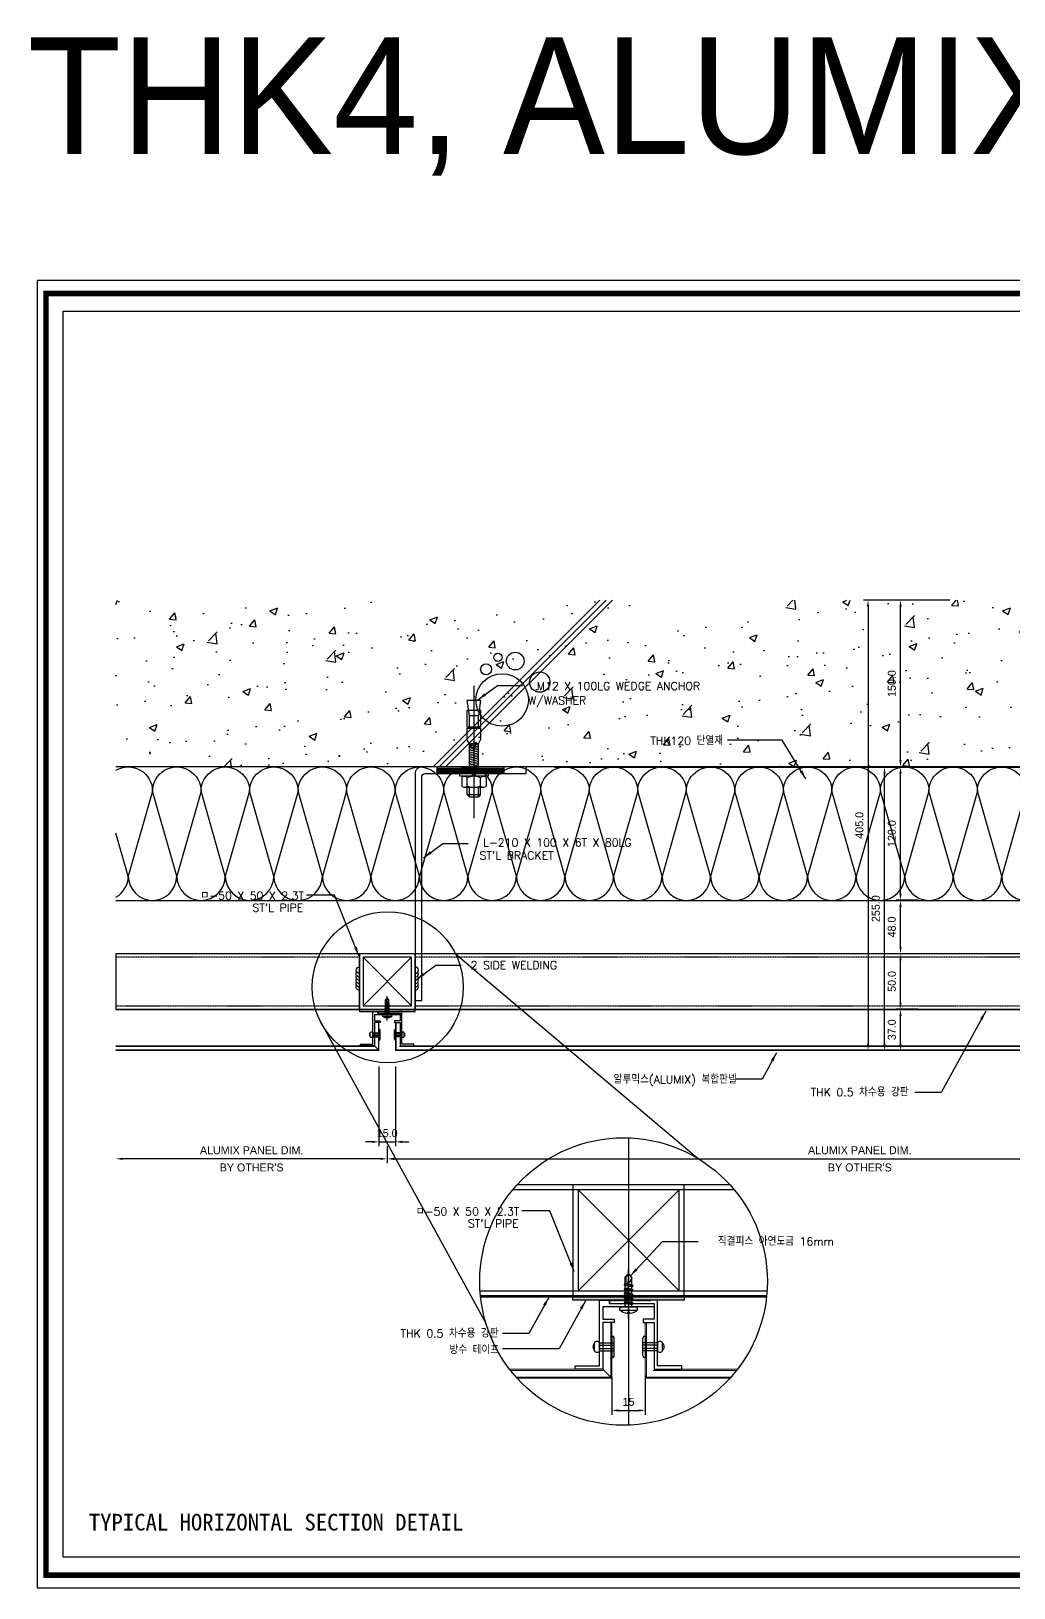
# Model space of a CAD drawing. Header units: millimetres. Extents: x 7297 to 60227, y -7497 to 19324.
# Drawn here: x 26111 to 26995, y 6047 to 7447 of the extents above; entities that cross this region are included whole.
import ezdxf
from ezdxf.enums import TextEntityAlignment as Align

# ---------------------------------------------------------------- set-up
doc = ezdxf.new("R2010")
doc.units = ezdxf.units.MM
doc.linetypes.add('HIDDEN', pattern=[0.375, 0.25, -0.125])
for name, color, linetype in [('NS_AL_MOLD', 7, 'Continuous'), ('NS_BRACKET_NUTS', 1, 'Continuous'), ('NS_COL_RED', 1, 'Continuous'), ('NS_COL_WHITE', 7, 'Continuous'), ('NS_COL_YELLOW', 2, 'Continuous'), ('NS_CON', 8, 'Continuous'), ('NS_CON_LINE', 2, 'Continuous'), ('NS_DIM', 1, 'Continuous'), ('NS_FORM', 7, 'Continuous'), ('NS_FRAME', 253, 'Continuous'), ('NS_GASKET_3M', 150, 'Continuous'), ('NS_INSUL', 8, 'Continuous'), ('NS_PIPE_FRAME', 2, 'Continuous'), ('NS_RIVET_SCREW', 1, 'Continuous'), ('NS_TEXT', 2, 'Continuous'), ('NS_TEXT_TITLE', 141, 'Continuous')]:
    doc.layers.add(name, color=color, linetype=linetype)
doc.layers.add('NS_AL_PANEL', color=32, linetype='Continuous', lineweight=9)
doc.styles.add('Expo M', font='Expo M.ttf')
doc.styles.add('HGTXT', font='romans.shx', dxfattribs={"bigfont": 'whgtxt.shx'})
doc.styles.add('HY울릉도M', font='')
doc.styles.add('ROMANS', font='romans.shx', dxfattribs={"bigfont": 'whgtxt.shx'})
doc.styles.get('HY울릉도M').set_extended_font_data('HY울릉도M')
doc.dimstyles.new('N-SPACE', dxfattribs={"dimscale": 4, "dimtxt": 1.8, "dimasz": 1.5, "dimexe": 1, "dimexo": 1, "dimgap": 1, "dimtad": 1, "dimtoh": 1, "dimdec": 1, "dimzin": 1, "dimdsep": 46, "dimtxsty": 'Expo M', "dimcen": 2, "dimclrd": 1, "dimclre": 1, "dimclrt": 2, "dimadec": 1, "dimazin": 0, "dimtfac": 1, "dimtdec": 1, "dimtix": 1, "dimtmove": 1, "dimatfit": 3, "dimfxl": 1, "dimtolj": 1, "dimtzin": 1, "dimarcsym": 0})
doc.dimstyles.new('사본(2) DIM-2', dxfattribs={"dimscale": 2, "dimtxt": 3, "dimasz": 1.75, "dimexe": 2, "dimexo": 1.5, "dimgap": 1.25, "dimtad": 1, "dimdec": 0, "dimrnd": 0.25, "dimdsep": 46, "dimtxsty": 'ROMANS', "dimblk": 'DIMDOT', "dimcen": -1.5, "dimclrd": 256, "dimclre": 256, "dimclrt": 2, "dimaunit": 1, "dimadec": 0, "dimazin": 0, "dimtfac": 1, "dimtdec": 0, "dimtix": 1, "dimtmove": 2, "dimatfit": 3, "dimfxl": 2, "dimtvp": 2, "dimlwd": -1, "dimlwe": -1, "dimarcsym": 0})

# ---------------------------------------------------------------- blocks, each defined once
blk = doc.blocks.new('*D1010')
at = {"layer": 'NS_DIM', "color": 1, "lineweight": -2, "transparency": 16777216}
for p, q in [((26937.4, 6935.3), (26859.7, 6935.3)), ((26863.7, 6929.3), (26863.7, 6536.3)), ((26937.4, 6530.3), (26859.7, 6530.3))]:
    blk.add_line(p, q, dxfattribs=at)
at = {"layer": 'NS_DIM', "color": 1, "transparency": 16777216}
for points in [[(26862.7, 6929.3), (26864.7, 6929.3), (26863.7, 6935.3)], [(26862.7, 6536.3), (26864.7, 6536.3), (26863.7, 6530.3)]]:
    blk.add_solid(points, dxfattribs=at)
at = {"layer": 'NS_DIM', "color": 2, "transparency": 16777216, "insert": (26855.9, 6732.8), "char_height": 7.2, "attachment_point": 5, "rotation": 90, "style": 'Expo M'}
blk.add_mtext('\\A1;405.0', dxfattribs=at)
blk = doc.blocks.new('*D1009')
at = {"layer": 'NS_DIM', "color": 1, "lineweight": -2, "transparency": 16777216}
for p, q in [((26908.7, 6617.3), (26888.9, 6617.3)), ((26892.9, 6573.3), (26892.9, 6611.3)), ((26908.7, 6567.3), (26888.9, 6567.3))]:
    blk.add_line(p, q, dxfattribs=at)
at = {"layer": 'NS_DIM', "color": 1, "transparency": 16777216}
for points in [[(26891.9, 6611.3), (26893.9, 6611.3), (26892.9, 6617.3)], [(26891.9, 6573.3), (26893.9, 6573.3), (26892.9, 6567.3)]]:
    blk.add_solid(points, dxfattribs=at)
at = {"layer": 'NS_DIM', "color": 2, "transparency": 16777216, "insert": (26885.1, 6592.3), "char_height": 7.2, "attachment_point": 5, "rotation": 90, "style": 'Expo M'}
blk.add_mtext('\\A1;50.0', dxfattribs=at)
blk = doc.blocks.new('*D1008')
at = {"layer": 'NS_DIM', "color": 1, "lineweight": -2, "transparency": 16777216}
for p, q in [((26908.7, 6785.3), (26874.5, 6785.3)), ((26878.5, 6536.3), (26878.5, 6779.3)), ((26907.2, 6530.3), (26874.5, 6530.3))]:
    blk.add_line(p, q, dxfattribs=at)
at = {"layer": 'NS_DIM', "color": 1, "transparency": 16777216}
for points in [[(26877.5, 6779.3), (26879.5, 6779.3), (26878.5, 6785.3)], [(26877.5, 6536.3), (26879.5, 6536.3), (26878.5, 6530.3)]]:
    blk.add_solid(points, dxfattribs=at)
at = {"layer": 'NS_DIM', "color": 2, "transparency": 16777216, "insert": (26870.7, 6657.8), "char_height": 7.2, "attachment_point": 5, "rotation": 90, "style": 'Expo M'}
blk.add_mtext('\\A1;255.0', dxfattribs=at)
blk = doc.blocks.new('*D1007')
at = {"layer": 'NS_DIM', "color": 1, "lineweight": -2, "transparency": 16777216}
for p, q in [((26908.7, 6567.3), (26888.9, 6567.3)), ((26892.9, 6536.3), (26892.9, 6561.3)), ((26908.7, 6530.3), (26888.9, 6530.3))]:
    blk.add_line(p, q, dxfattribs=at)
at = {"layer": 'NS_DIM', "color": 1, "transparency": 16777216}
for points in [[(26891.9, 6561.3), (26893.9, 6561.3), (26892.9, 6567.3)], [(26891.9, 6536.3), (26893.9, 6536.3), (26892.9, 6530.3)]]:
    blk.add_solid(points, dxfattribs=at)
at = {"layer": 'NS_DIM', "color": 2, "transparency": 16777216, "insert": (26885.1, 6548.8), "char_height": 7.2, "attachment_point": 5, "rotation": 90, "style": 'Expo M'}
blk.add_mtext('\\A1;37.0', dxfattribs=at)
blk = doc.blocks.new('*D1006')
at = {"layer": 'NS_DIM', "color": 1, "lineweight": -2, "transparency": 16777216}
for p, q in [((26908.7, 6665.3), (26888.9, 6665.3)), ((26892.9, 6623.3), (26892.9, 6659.3)), ((26908.7, 6617.3), (26888.9, 6617.3))]:
    blk.add_line(p, q, dxfattribs=at)
at = {"layer": 'NS_DIM', "color": 1, "transparency": 16777216}
for points in [[(26891.9, 6659.3), (26893.9, 6659.3), (26892.9, 6665.3)], [(26891.9, 6623.3), (26893.9, 6623.3), (26892.9, 6617.3)]]:
    blk.add_solid(points, dxfattribs=at)
at = {"layer": 'NS_DIM', "color": 2, "transparency": 16777216, "insert": (26885.1, 6641.3), "char_height": 7.2, "attachment_point": 5, "rotation": 90, "style": 'Expo M'}
blk.add_mtext('\\A1;48.0', dxfattribs=at)
blk = doc.blocks.new('*D1005')
at = {"layer": 'NS_DIM', "color": 1, "lineweight": -2, "transparency": 16777216}
for p, q in [((26908.4, 6935.3), (26888.9, 6935.3)), ((26892.9, 6791.3), (26892.9, 6929.3)), ((26908.4, 6785.3), (26888.9, 6785.3))]:
    blk.add_line(p, q, dxfattribs=at)
at = {"layer": 'NS_DIM', "color": 1, "transparency": 16777216}
for points in [[(26891.9, 6929.3), (26893.9, 6929.3), (26892.9, 6935.3)], [(26891.9, 6791.3), (26893.9, 6791.3), (26892.9, 6785.3)]]:
    blk.add_solid(points, dxfattribs=at)
at = {"layer": 'NS_DIM', "color": 2, "transparency": 16777216, "insert": (26885.1, 6860.3), "char_height": 7.2, "attachment_point": 5, "rotation": 90, "style": 'Expo M'}
blk.add_mtext('\\A1;150.0', dxfattribs=at)
blk = doc.blocks.new('*D1004')
at = {"layer": 'NS_DIM', "color": 1, "lineweight": -2, "transparency": 16777216}
for p, q in [((26431.3, 6444), (26431.3, 6428.7)), ((27281.3, 6444), (27281.3, 6428.7)), ((26437.3, 6432.7), (27275.3, 6432.7))]:
    blk.add_line(p, q, dxfattribs=at)
at = {"layer": 'NS_DIM', "color": 1, "transparency": 16777216}
for points in [[(26437.3, 6433.7), (26437.3, 6431.7), (26431.3, 6432.7)], [(27275.3, 6433.7), (27275.3, 6431.7), (27281.3, 6432.7)]]:
    blk.add_solid(points, dxfattribs=at)
at = {"layer": 'NS_DIM', "color": 2, "transparency": 16777216, "char_height": 7.2, "attachment_point": 5, "style": 'Expo M'}
for s, insert in [('\\A1;ALUMIX PANEL DIM.', (26856.3, 6440.4)), ("\\A1;BY OTHER'S", (26856.3, 6424.9))]:
    blk.add_mtext(s, dxfattribs=dict(at, insert=insert))
blk = doc.blocks.new('*D1002')
at = {"layer": 'NS_DIM', "color": 1, "lineweight": -2, "transparency": 16777216}
for p, q in [((26431.3, 6444), (26431.3, 6428.7)), ((26425.3, 6432.7), (26193.4, 6432.7))]:
    blk.add_line(p, q, dxfattribs=at)
at = {"layer": 'NS_DIM', "color": 1, "transparency": 16777216}
for points in [[(26193.4, 6433.7), (26193.4, 6431.7), (26187.4, 6432.7)], [(26425.3, 6433.7), (26425.3, 6431.7), (26431.3, 6432.7)]]:
    blk.add_solid(points, dxfattribs=at)
at = {"layer": 'NS_DIM', "color": 2, "transparency": 16777216, "char_height": 7.2, "attachment_point": 5, "style": 'Expo M'}
for s, insert in [('\\A1;ALUMIX PANEL DIM.', (26309.4, 6440.4)), ("\\A1;BY OTHER'S", (26309.4, 6424.9))]:
    blk.add_mtext(s, dxfattribs=dict(at, insert=insert))
blk = doc.blocks.new('*D1001')
at = {"layer": 'NS_DIM', "color": 1, "lineweight": -2, "transparency": 16777216}
for p, q in [((26423.8, 6515.9), (26423.8, 6444)), ((26438.8, 6515.9), (26438.8, 6444)), ((26417.8, 6448), (26411.8, 6448)), ((26423.8, 6448), (26438.8, 6448)), ((26444.8, 6448), (26450.8, 6448))]:
    blk.add_line(p, q, dxfattribs=at)
at = {"layer": 'NS_DIM', "color": 1, "transparency": 16777216}
for points in [[(26417.8, 6449), (26417.8, 6447), (26423.8, 6448)], [(26444.8, 6449), (26444.8, 6447), (26438.8, 6448)]]:
    blk.add_solid(points, dxfattribs=at)
at = {"layer": 'NS_DIM', "color": 2, "transparency": 16777216, "insert": (26431.3, 6455.8), "char_height": 7.2, "attachment_point": 5, "style": 'Expo M'}
blk.add_mtext('\\A1;15.0', dxfattribs=at)
blk = doc.blocks.new('DIMDOT')
blk.add_line((-1.5, 0), (1.5, 0))
at = {"const_width": 0.5}
blk.add_lwpolyline([(-0.25, 0, 1), (0.25, 0, 1)], format="xyb", close=True, dxfattribs=at)
blk = doc.blocks.new('welding')
for centre, end in [((5.8, 0), 180), ((8.8, 0), 120), ((11.8, 0), 120), ((14.8, 0), 120), ((17.8, 0), 120), ((20.8, 0), 120)]:
    blk.add_arc(centre, 3, 0, end)
blk = doc.blocks.new('NEWANCHOR')
for p, q in [((79, 0), (-40, 0)), ((-20.9, 4), (-18.9, 6)), ((-20.9, 4), (-12.4, 4)), ((-20.9, 4), (-20.9, -4)), ((-18.9, 6), (-18.9, -6)), ((-18.9, 6), (-12.4, 6)), ((-12.4, -8.5), (-12.4, 8.5)), ((-12.4, 8), (-12.4, 8)), ((-3.8, 11), (-11, 11)), ((-11, 6), (-3.8, 6)), ((-2.4, 8), (-2.4, 8)), ((0, 0), (-2.4, 2.4)), ((0, 0), (-2.4, 2.4)), ((-2.4, 0), (0, -2.4)), ((-2.4, 0), (0, -2.4)), ((0, 4), (26.9, 4)), ((0, 4), (1.6, -4)), ((1.6, 4), (3.1, -4)), ((3.1, 4), (4.7, -4)), ((4.7, 4), (6.3, -4)), ((6.3, 4), (7.9, -4)), ((7.9, 4), (9.4, -4)), ((9.4, 4), (11, -4)), ((11, 4), (12.6, -4)), ((12.6, 4), (14.1, -4)), ((14.1, 4), (15.7, -4)), ((15.7, 4), (17.3, -4)), ((17.3, 4), (18.8, -4)), ((18.8, 4), (20.4, -4)), ((20.4, 4), (22, -4)), ((22, 4), (23.6, -4)), ((23.6, 4), (25.1, -4)), ((25.1, 4), (26.7, -4)), ((26.9, 4), (30.4, 6)), ((26.9, -4), (26.9, 4)), ((30.4, 6), (40.8, 6)), ((40.8, 6), (40.8, -6)), ((40.8, 4), (51.9, 4)), ((41.7, 6), (57.1, 6)), ((41.7, -6), (41.7, 6)), ((51.9, 4), (66, 6)), ((51.9, -4), (51.9, 4)), ((57.1, 6), (57.1, -6)), ((66, 6), (66, -6)), ((-18.9, -6), (-20.9, -4)), ((-20.9, -4), (-12.4, -4)), ((-18.9, -6), (-12.4, -6)), ((-12.4, -8), (-12.4, -8)), ((-11, -6), (-3.8, -6)), ((-3.8, -10.9), (-11, -10.9)), ((-2.4, -8), (-2.4, -8)), ((0, -4), (26.9, -4)), ((26.9, -4), (30.4, -6)), ((40.8, -6), (30.4, -6)), ((40.8, -4), (51.9, -4)), ((57.1, -6), (41.7, -6)), ((66, -6), (51.9, -4))]:
    blk.add_line(p, q)
blk.add_lwpolyline([(0, -12.6), (-2.4, -12.6), (-2.4, 12.6), (0, 12.6)], close=True)
for centre, radius, start, end in [((-9.5, 8.5), 2.86, 120, 240), ((0.9, 0), 13.3, 153.2083, 206.7917), ((-5.3, 8.5), 2.86, 300, 60), ((-15.7, 0), 13.3, 333.2083, 26.7917), ((-9.5, -8.5), 2.86, 120, 240), ((-5.3, -8.5), 2.86, 300, 60)]:
    blk.add_arc(centre, radius, start, end)
blk = doc.blocks.new('*D999')
at = {"layer": 'NS_DIM', "color": 1, "lineweight": -2, "transparency": 16777216}
for p, q in [((26908.7, 6785.3), (26888.9, 6785.3)), ((26892.9, 6671.3), (26892.9, 6779.3)), ((26908.7, 6665.3), (26888.9, 6665.3))]:
    blk.add_line(p, q, dxfattribs=at)
at = {"layer": 'NS_DIM', "color": 1, "transparency": 16777216}
for points in [[(26891.9, 6779.3), (26893.9, 6779.3), (26892.9, 6785.3)], [(26891.9, 6671.3), (26893.9, 6671.3), (26892.9, 6665.3)]]:
    blk.add_solid(points, dxfattribs=at)
at = {"layer": 'NS_DIM', "color": 2, "transparency": 16777216, "insert": (26885.1, 6725.3), "char_height": 7.2, "attachment_point": 5, "rotation": 90, "style": 'Expo M'}
blk.add_mtext('\\A1;120.0', dxfattribs=at)
blk = doc.blocks.new('*D998')
at = {"layer": 'NS_DIM', "color": 1, "lineweight": -2, "transparency": 16777216}
for p, q in [((26633.4, 6236.6), (26633.4, 6202.3)), ((26663.4, 6237.8), (26663.4, 6202.3)), ((26639.4, 6206.3), (26657.4, 6206.3))]:
    blk.add_line(p, q, dxfattribs=at)
at = {"layer": 'NS_DIM', "color": 1, "transparency": 16777216}
for points in [[(26639.4, 6207.3), (26639.4, 6205.3), (26633.4, 6206.3)], [(26657.4, 6207.3), (26657.4, 6205.3), (26663.4, 6206.3)]]:
    blk.add_solid(points, dxfattribs=at)
at = {"layer": 'NS_DIM', "color": 2, "transparency": 16777216, "insert": (26648.4, 6214), "char_height": 7.2, "attachment_point": 5, "style": 'Expo M'}
blk.add_mtext('\\A1;15', dxfattribs=at)
blk = doc.blocks.new('피스')
for p, q in [((-4, 1.5), (-4, 1)), ((-4, 1.5), (4, 1.5)), ((-3, 0), (3, 0)), ((-0.5, 2.98), (-0.4, 2.3)), ((-0.4, 2.3), (0.4, 2.3)), ((0, 4.99), (0, -16.77)), ((0.5, 2.98), (0.4, 2.3)), ((4, 1.5), (4, 1)), ((2, -1.5), (-2, -2)), ((-1.5, -1.5), (-2, -2)), ((-2, -2), (-1.5, -2.5)), ((-1.5, -3.5), (-2, -4)), ((2, -3.5), (-2, -4)), ((-2, -4), (-1.5, -4.5)), ((-1.5, -5.5), (-2, -6)), ((2, -5.5), (-2, -6)), ((-2, -6), (-1.5, -6.5)), ((-1.5, -0.5), (-1.5, -1.5)), ((1.5, -1), (-1.5, -1.5)), ((1.5, -2), (-1.5, -2.5)), ((-1.5, -2.5), (-1.5, -3.5)), ((1.5, -3), (-1.5, -3.5)), ((1.5, -4), (-1.5, -4.5)), ((-1.5, -4.5), (-1.5, -5.5)), ((1.5, -5), (-1.5, -5.5)), ((1.5, -6), (-1.5, -6.5)), ((-1.5, -6.5), (-1.5, -7.5)), ((1.5, -7), (-1.5, -7.5)), ((1.5, -0.5), (1.5, -1)), ((1.5, -1), (2, -1.5)), ((2, -1.5), (1.5, -2)), ((1.5, -2), (1.5, -3)), ((1.5, -3), (2, -3.5)), ((2, -3.5), (1.5, -4)), ((1.5, -4), (1.5, -5)), ((1.5, -5), (2, -5.5)), ((2, -5.5), (1.5, -6)), ((1.5, -6), (1.5, -7)), ((1.5, -7), (2, -7.5)), ((-1.5, -7.5), (-2, -8)), ((2, -7.5), (-2, -8)), ((-2, -8), (-1.5, -8.5)), ((-1.5, -9.5), (-2, -10)), ((2, -9.5), (-2, -10)), ((-2, -10), (-1.5, -10.5)), ((1.5, -8), (-1.5, -8.5)), ((-1.5, -8.5), (-1.5, -9.5)), ((1.5, -9), (-1.5, -9.5)), ((1.5, -10), (-1.5, -10.5)), ((-1.5, -10.5), (-1.5, -13.5)), ((0, -15), (-1.5, -13.5)), ((-1.27, -13.54), (-1.27, -11.97)), ((0, -15), (-1.27, -13.54)), ((0, -15), (1.5, -13.03)), ((1.5, -13.03), (0.6, -11.47)), ((2, -7.5), (1.5, -8)), ((1.5, -8), (1.5, -9)), ((1.5, -9), (2, -9.5)), ((2, -9.5), (1.5, -10)), ((1.5, -10), (1.5, -13.03))]:
    blk.add_line(p, q)
for centre, radius, start, end in [((0, -3.08), 6.08, 94.71456, 131.11209), ((-3, 1), 1, 180, 270), ((-2, -0.5), 0.5, 0, 90), ((0, -3.08), 6.08, 48.88791, 85.28544), ((2, -0.5), 0.5, 90, 180), ((3, 1), 1, 270, 0), ((-0.27, -11.97), 1, 30.08633, 180)]:
    blk.add_arc(centre, radius, start, end)
blk = doc.blocks.new('N-SCREW')
blk.add_blockref('피스', (17.25, -1.03))
blk = doc.blocks.new('AL-TEMPLATE')
at = {"color": 8}
for p, q in [((2716.82, 1392.97), (2800.02, 1392.97)), ((2716.82, 1376.33), (2800.02, 1376.33)), ((2716.82, 1359.69), (2800.02, 1359.69)), ((2716.82, 1343.05), (2800.02, 1343.05)), ((2716.82, 1326.41), (2800.02, 1326.41)), ((2716.82, 1309.77), (2800.02, 1309.77)), ((2716.82, 1293.13), (2800.02, 1293.13)), ((2716.82, 1276.49), (2800.02, 1276.49)), ((2716.82, 1259.85), (2800.02, 1259.85)), ((2716.82, 1243.21), (2800.02, 1243.21)), ((2716.82, 1209.93), (2800.02, 1209.93)), ((2716.82, 1193.29), (2800.02, 1193.29)), ((2716.82, 1176.65), (2800.02, 1176.65)), ((2716.82, 1118.41), (2800.02, 1118.41)), ((2716.82, 1076.81), (2800.02, 1076.81)), ((2716.82, 1051.85), (2800.02, 1051.85))]:
    blk.add_line(p, q, dxfattribs=at)
at = {"color": 7, "ltscale": 2}
blk.add_lwpolyline([(1972.34, 1515.25), (1972.34, 921.25), (2812.34, 921.25), (2812.34, 1515.25)], close=True, dxfattribs=at)
at = {"color": 8}
for points, const_width in [([(1976.34, 1509.45), (2808.34, 1509.45), (2808.34, 927.05), (1976.34, 927.05)], 2.5), ([(2716.82, 1501.32), (2800.02, 1501.32), (2800.02, 1418.12), (2716.82, 1418.12)], 1.66), ([(2716.82, 1409.8), (2800.02, 1409.8), (2800.02, 1026.89), (2716.82, 1026.89)], 1.66)]:
    blk.add_lwpolyline(points, close=True, dxfattribs=dict(at, const_width=const_width))
at = {"color": 9}
blk.add_lwpolyline([(1984.07, 1501.32), (2709.08, 1501.32), (2709.08, 935.18), (1984.07, 935.18)], close=True, dxfattribs=at)
at = {"color": 8, "const_width": 1.66}
for points in [[(2716.82, 1226.57), (2800.02, 1226.57)], [(2716.82, 1160.01), (2800.02, 1160.01)]]:
    blk.add_lwpolyline(points, dxfattribs=at)
at = {"color": 146, "true_color": 0x105689, "insert": (2721.06, 1496.93), "char_height": 3.6698, "attachment_point": 1, "style": 'HGTXT'}
blk.add_mtext('{\\fExpo M|b0|i0|c129|p18;엔스페이스 (주)}', dxfattribs=at)
at = {"insert": (2720.94, 1489.17), "char_height": 2.3487, "attachment_point": 1, "style": 'HGTXT'}
blk.add_mtext('서울시 강남구 논현로 161길11 엔빌딩 4F\\PTEL 02 575-2077  FAX 02 575-2071', dxfattribs=at)
at = {"color": 8, "attachment_point": 1}
for s, insert, char_height, width in [('NOTE', (2720.76, 1404.73), 2.556, 438.9676), ('DESIGNED BYNOTE', (2719.01, 1224.39), 2.5559, 438.9676), ('DRAWN BYNOTE', (2719.56, 1209.04), 2.5559, 438.9676), ('CHECKED BYNOTE', (2719.56, 1192.25), 2.5559, 438.9676), ('APPROVED BYNOTE', (2720.1, 1175.04), 2.5559, 438.9676), ('DRAWING TITLE', (2720.1, 1158.4), 2.5559, 438.9675), ('SCALE', (2720.1, 1116.8), 2.556, 438.9675), ('{\\fﾱﾼﾸﾲ|b0|i0|c129|p49;DATE}', (2720.1, 1075.2), 2.5559, 438.9675), ('SHEET NO.', (2720.1, 1050.24), 2.556, 438.9675)]:
    blk.add_mtext(s, dxfattribs=dict(at, insert=insert, char_height=char_height, width=width))
blk = doc.blocks.new('*U98')
for p, q in [((1, 50), (0, 50)), ((0, 49), (0, 50)), ((0, 49), (0, 1)), ((49, 50), (1, 50)), ((3.2, 3.2), (46.8, 46.8)), ((46.8, 3.2), (3.2, 46.8)), ((49, 50), (50, 50)), ((50, 49), (50, 50)), ((50, 1), (50, 49)), ((0, 1), (0, 0)), ((1, 0), (0, 0)), ((50, 1), (50, 0)), ((1, 0), (49, 0)), ((49, 0), (50, 0))]:
    blk.add_line(p, q)
blk.add_lwpolyline([(3.2, 46.8), (3.2, 3.2), (46.8, 3.2), (46.8, 46.8)], close=True)
for centre, start, end in [((1, 49), 90, 180), ((49, 49), 0, 90), ((1, 1), 180, 270), ((49, 1), 270, 0)]:
    blk.add_arc(centre, 1, start, end)
blk = doc.blocks.new('*U249')
blk.add_lwpolyline([(0, 0), (50, 0), (50, 219), (0, 219)], close=True)
at = {"linetype": 'HIDDEN'}
blk.add_lwpolyline([(3.2, 0), (46.8, 0), (46.8, 219), (3.2, 219)], close=True, dxfattribs=at)
blk = doc.blocks.new('*U250')
blk.add_lwpolyline([(0, 0), (50, 0), (50, 800), (0, 800)], close=True)
at = {"linetype": 'HIDDEN'}
blk.add_lwpolyline([(3.2, 0), (46.8, 0), (46.8, 800), (3.2, 800)], close=True, dxfattribs=at)

msp = doc.modelspace()

# ---------------------------------------------------------------- hatches: boundary and pattern name
at = {"layer": 'NS_CON', "ltscale": 3}
h = msp.add_hatch(dxfattribs=at)
h.set_pattern_fill('AR-CONC', color=256, scale=10, style=0)
h.set_pattern_definition([(50, (-3745908.6, 138011.73), (71.7260183, -6.2752135), [7.5, -82.5]), (355, (-3745908.6, 138011.73), (-13.8751334, 75.2192134), [6, -66]), (100.4514445, (-3745902.625, 138011.205), (57.8508847, 68.9439991), [6.3740192, -70.1142112]), (46.1842, (-3745908.6, 138031.73), (106.724133, -16.551928), [11.25, -123.75]), (96.6356355, (-3745899.71, 138030.35), (93.4661946, 97.41186), [9.5610342, -105.171376]), (351.184164, (-3745908.6, 138031.73), (93.4661945, 97.41186), [9, -99]), (21, (-3745898.6, 138026.73), (59.6907052, -40.2618891), [7.5, -82.5]), (326, (-3745898.6, 138026.73), (24.3315332, 72.5150045), [6, -66]), (71.4514447, (-3745893.63, 138023.37), (84.0222377, 32.2531153), [6.374019, -70.1142112]), (37.5, (-3745908.602, 138011.728), (1.21598553, 33.28938538), [0, -65.2, 0, -67, 0, -66.25]), (7.5, (-3745908.602, 138011.728), (26.30695374, 39.4411712), [0, -38.2, 0, -63.7, 0, -25.25]), (327.5, (-3745930.902, 138011.728), (53.38224362, -2.25548717), [0, -25, 0, -78, 0, -103.5]), (317.5, (-3745940.902, 138011.73), (58.31861693, 10.01049823), [0, -32.5, 0, -51.8, 0, -73.5])])
h.paths.add_polyline_path([(26187.39, 6935.27), (27525.31, 6935.27), (27525.31, 6785.27), (26187.39, 6785.27)])
at = {"layer": 'NS_GASKET_3M', "ltscale": 3}
for points in [[(26406.35, 6565.27), (26406.35, 6566.77), (26456.35, 6566.77), (26456.35, 6565.27)], [(26698.36, 6305.41), (26698.36, 6308.41), (26598.36, 6308.41), (26598.36, 6305.41)]]:
    msp.add_hatch(color=256, dxfattribs=at).paths.add_polyline_path(points)

# ---------------------------------------------------------------- linework, layer by layer
at = {"layer": 'NS_AL_MOLD', "elevation": 0}
for points in [[(26442.85, 6562.27), (26431.65, 6562.27), (26431.35, 6562.57), (26431.05, 6562.27), (26419.85, 6562.27), (26419.85, 6556.77), (26424.85, 6556.77), (26424.85, 6555.27), (26419.85, 6555.27), (26419.85, 6534.27), (26407.35, 6534.27), (26407.35, 6535.77), (26418.35, 6535.77), (26418.35, 6565.27)], [(26418.35, 6565.27), (26422.55, 6565.27), (26422.55, 6563.77), (26442.85, 6563.77)], [(26442.85, 6563.77), (26442.85, 6556.77), (26437.85, 6556.77), (26437.85, 6555.27), (26442.85, 6555.27), (26442.85, 6534.27), (26455.35, 6534.27), (26455.35, 6535.77), (26444.35, 6535.77), (26444.35, 6565.27), (26441.35, 6565.27), (26441.05, 6564.97), (26440.45, 6564.97), (26440.15, 6565.27), (26439.85, 6564.97), (26439.55, 6565.27), (26439.25, 6564.97), (26438.95, 6565.27), (26438.65, 6564.97), (26438.35, 6565.27), (26438.05, 6564.97), (26437.75, 6565.27), (26437.45, 6564.97), (26437.15, 6565.27), (26436.85, 6564.97), (26436.55, 6565.27), (26436.25, 6564.97), (26435.95, 6565.27), (26435.65, 6564.97), (26435.35, 6565.27), (26435.05, 6564.97), (26434.75, 6565.27), (26434.45, 6564.97), (26434.15, 6565.27), (26433.85, 6564.97), (26433.55, 6565.27), (26433.25, 6564.97), (26432.95, 6565.27), (26432.65, 6564.97), (26432.35, 6565.27), (26432.05, 6564.97), (26431.75, 6565.27), (26431.45, 6564.97), (26431.15, 6565.27), (26430.85, 6564.97), (26430.55, 6565.27), (26430.25, 6564.97), (26429.95, 6565.27), (26429.65, 6564.97), (26429.35, 6565.27), (26429.05, 6564.97), (26428.75, 6565.27), (26428.45, 6564.97), (26428.15, 6565.27), (26427.85, 6564.97), (26427.55, 6565.27), (26427.25, 6564.97), (26426.95, 6565.27), (26426.65, 6564.97), (26426.35, 6565.27), (26426.05, 6564.97), (26425.75, 6565.27), (26425.45, 6564.97), (26425.15, 6565.27), (26424.85, 6564.97), (26424.55, 6565.27), (26424.25, 6564.97), (26423.95, 6565.27), (26423.65, 6564.97), (26423.35, 6565.27), (26423.05, 6564.97), (26422.75, 6565.27), (26422.75, 6563.77)], [(26431.05, 6563.77), (26431.35, 6564.07), (26431.65, 6563.77)]]:
    msp.add_lwpolyline(points, dxfattribs=at)
at = {"layer": 'NS_AL_MOLD'}
for points in [[(26671.36, 6299.41), (26648.96, 6299.41), (26648.36, 6300.01), (26647.76, 6299.41), (26625.36, 6299.41), (26625.36, 6288.41), (26635.36, 6288.41), (26635.36, 6285.41), (26625.36, 6285.41), (26625.36, 6243.41), (26600.36, 6243.41), (26600.36, 6246.41), (26622.36, 6246.41), (26622.36, 6305.41)], [(26622.36, 6305.41), (26630.76, 6305.41), (26630.76, 6302.41), (26671.36, 6302.41)], [(26671.36, 6302.41), (26671.36, 6288.41), (26661.36, 6288.41), (26661.36, 6285.41), (26671.36, 6285.41), (26671.36, 6243.41), (26696.36, 6243.41), (26696.36, 6246.41), (26674.36, 6246.41), (26674.36, 6305.41), (26668.36, 6305.41), (26667.76, 6304.81), (26666.56, 6304.81), (26665.96, 6305.41), (26665.36, 6304.81), (26664.76, 6305.41), (26664.16, 6304.81), (26663.56, 6305.41), (26662.96, 6304.81), (26662.36, 6305.41), (26661.76, 6304.81), (26661.16, 6305.41), (26660.56, 6304.81), (26659.96, 6305.41), (26659.36, 6304.81), (26658.76, 6305.41), (26658.16, 6304.81), (26657.56, 6305.41), (26656.96, 6304.81), (26656.36, 6305.41), (26655.76, 6304.81), (26655.16, 6305.41), (26654.56, 6304.81), (26653.96, 6305.41), (26653.36, 6304.81), (26652.76, 6305.41), (26652.16, 6304.81), (26651.56, 6305.41), (26650.96, 6304.81), (26650.36, 6305.41), (26649.76, 6304.81), (26649.16, 6305.41), (26648.56, 6304.81), (26647.96, 6305.41), (26647.36, 6304.81), (26646.76, 6305.41), (26646.16, 6304.81), (26645.56, 6305.41), (26644.96, 6304.81), (26644.36, 6305.41), (26643.76, 6304.81), (26643.16, 6305.41), (26642.56, 6304.81), (26641.96, 6305.41), (26641.36, 6304.81), (26640.76, 6305.41), (26640.16, 6304.81), (26639.56, 6305.41), (26638.96, 6304.81), (26638.36, 6305.41), (26637.76, 6304.81), (26637.16, 6305.41), (26636.56, 6304.81), (26635.96, 6305.41), (26635.36, 6304.81), (26634.76, 6305.41), (26634.16, 6304.81), (26633.56, 6305.41), (26632.96, 6304.81), (26632.36, 6305.41), (26631.76, 6304.81), (26631.16, 6305.41), (26631.16, 6302.41)], [(26647.76, 6302.41), (26648.36, 6303.01), (26648.96, 6302.41)]]:
    msp.add_lwpolyline(points, dxfattribs=at)
at = {"layer": 'NS_AL_PANEL'}
for p, q in [((26423.85, 6555.27), (26419.85, 6555.27)), ((26423.35, 6555.27), (26423.35, 6530.77)), ((26423.85, 6555.27), (26423.85, 6530.27)), ((26438.85, 6555.27), (26438.85, 6530.27)), ((26438.85, 6555.27), (26442.85, 6555.27)), ((26439.35, 6555.27), (26439.35, 6530.77)), ((26187.39, 6534.27), (26419.85, 6534.27)), ((26187.39, 6533.77), (26420.35, 6533.77)), ((26187.39, 6530.77), (26423.35, 6530.77)), ((26187.39, 6530.27), (26423.85, 6530.27)), ((26419.85, 6534.27), (26423.35, 6530.77)), ((27273.85, 6530.27), (26438.85, 6530.27)), ((27273.35, 6530.77), (26439.35, 6530.77)), ((26843.56, 6533.77), (26442.35, 6533.77)), ((27269.85, 6534.27), (26442.85, 6534.27)), ((26843.56, 6533.77), (27270.35, 6533.77)), ((26633.36, 6285.41), (26625.36, 6285.41)), ((26632.36, 6285.41), (26632.36, 6236.41)), ((26633.36, 6285.41), (26633.36, 6235.41)), ((26663.36, 6285.41), (26663.36, 6235.41)), ((26663.36, 6285.41), (26671.36, 6285.41)), ((26664.36, 6285.41), (26664.36, 6236.41)), ((26541.4, 6243.41), (26625.36, 6243.41)), ((26542.18, 6242.41), (26626.36, 6242.41)), ((26547.19, 6236.41), (26632.36, 6236.41)), ((26548.09, 6235.41), (26633.36, 6235.41)), ((26625.36, 6243.41), (26632.36, 6236.41)), ((26739.6, 6235.41), (26663.36, 6235.41)), ((26740.5, 6236.41), (26664.36, 6236.41)), ((26745.52, 6242.41), (26670.36, 6242.41)), ((26746.29, 6243.41), (26671.36, 6243.41))]:
    msp.add_line(p, q, dxfattribs=at)
at = {"layer": 'NS_BRACKET_NUTS'}
for p, q in [((26476.35, 6779.27), (26476.35, 6785.27)), ((26476.35, 6784.27), (26536.35, 6784.27)), ((26476.35, 6783.27), (26536.35, 6783.27)), ((26476.35, 6782.27), (26536.35, 6782.27)), ((26476.35, 6781.27), (26536.35, 6781.27)), ((26476.35, 6780.27), (26536.35, 6780.27)), ((26536.35, 6779.27), (26536.35, 6785.27))]:
    msp.add_line(p, q, dxfattribs=at)
at = {"layer": 'NS_BRACKET_NUTS', "flags": 128}
msp.add_lwpolyline([(26462.35, 6785.27, 0.4142136), (26456.35, 6779.27), (26456.35, 6575.27), (26462.35, 6575.27), (26462.35, 6776.27, -0.4142136), (26465.35, 6779.27), (26556.35, 6779.27), (26556.35, 6785.27)], format="xyb", close=True, dxfattribs=at)
at = {"layer": 'NS_COL_RED', "ltscale": 3}
for p, q in [((27525.31, 6566.77), (26187.39, 6566.77)), ((26515.17, 6309.41), (26772.52, 6309.41)), ((26515.28, 6308.41), (26772.42, 6308.41))]:
    msp.add_line(p, q, dxfattribs=at)
at = {"layer": 'NS_COL_RED'}
msp.add_line((26648.36, 6451.57), (26648.36, 6193.09), dxfattribs=at)
at = {"layer": 'NS_COL_WHITE'}
msp.add_line((26772.52, 6309.41), (26515.17, 6309.41), dxfattribs=at)
at = {"layer": 'NS_COL_YELLOW'}
msp.add_line((27525.31, 6785.27), (26187.39, 6785.27), dxfattribs=at)
at = {"layer": 'NS_CON'}
for p, q in [((26472.51, 6785.27), (26622.51, 6935.27)), ((26478.17, 6785.27), (26628.17, 6935.27)), ((26483.83, 6785.27), (26633.83, 6935.27)), ((26515.17, 6309.41), (26772.52, 6309.41))]:
    msp.add_line(p, q, dxfattribs=at)
for centre, radius in [((26520.27, 6873.19), 4.96), ((26530.82, 6883.9), 3.75), ((26546.48, 6880.58), 7.97), ((26534.67, 6845.58), 23.6), ((26568.48, 6861.62), 9.18)]:
    msp.add_circle(centre, radius, dxfattribs=at)
at = {"layer": 'NS_CON_LINE'}
for p, q in [((27525.31, 6785.27), (26187.39, 6785.27)), ((26581.73, 6785.17), (27310.17, 6785.17))]:
    msp.add_line(p, q, dxfattribs=at)
at = {"layer": 'NS_DIM', "ltscale": 5}
for p, q in [((26492.64, 6617.27), (26711.31, 6432.66)), ((26370.25, 6558.27), (26520.22, 6284.39))]:
    msp.add_line(p, q, dxfattribs=at)
for centre, radius in [((26431.78, 6587.08), 67.94), ((26643.85, 6322.33), 129.32)]:
    msp.add_circle(centre, radius, dxfattribs=at)
at = {"layer": 'NS_FRAME'}
for p, q in [((26743.45, 6404.81, 0), (26544.24, 6404.81, 0)), ((26739.45, 6409.41, 0), (26548.24, 6409.41, 0)), ((26514.79, 6314.01), (26772.9, 6314.01))]:
    msp.add_line(p, q, dxfattribs=at)
at = {"layer": 'NS_GASKET_3M', "ltscale": 3, "flags": 128}
for points in [[(26456.35, 6565.27), (26456.35, 6566.77), (26406.35, 6566.77), (26406.35, 6565.27)], [(26598.36, 6305.41), (26598.36, 6308.41), (26698.36, 6308.41), (26698.36, 6305.41)]]:
    msp.add_lwpolyline(points, close=True, dxfattribs=at)
at = {"layer": 'NS_INSUL'}
msp.add_line((26187.39, 6665.27), (27525.31, 6665.27), dxfattribs=at)
for points in [[(26187.39, 6782.26, -0.5800664), (26220.27, 6763.45), (26198.46, 6687.09, 0.9999998), (26242.09, 6687.09), (26220.27, 6763.45, -0.4142136)], [(26220.27, 6763.45, -1.0000001), (26263.91, 6763.45), (26242.09, 6687.09, 0.4142136)], [(26263.91, 6763.45, -1.0000001), (26307.55, 6763.45), (26285.73, 6687.09, 0.9999998), (26329.36, 6687.09)], [(26329.36, 6687.09), (26307.55, 6763.45, -1.0000001), (26351.18, 6763.45), (26329.36, 6687.09, 0.9999998), (26373, 6687.09), (26351.18, 6763.45, -0.4142136)], [(26351.18, 6763.45, -1.0000001), (26394.82, 6763.45), (26373, 6687.09, 0.4142136)], [(26394.82, 6763.45, -1.0000001), (26438.46, 6763.45), (26416.64, 6687.09, 0.9999998), (26460.27, 6687.09), (26438.46, 6763.45, -0.4142136)], [(26438.46, 6763.45, -1.0000001), (26482.09, 6763.45), (26460.27, 6687.09, 0.9999998), (26503.91, 6687.09)], [(26482.09, 6763.45, -1.0000001), (26525.73, 6763.45), (26503.91, 6687.09, 0.4142136)], [(26525.73, 6763.45, -1.0000001), (26569.36, 6763.45), (26547.55, 6687.09, 0.9999998), (26591.18, 6687.09), (26569.36, 6763.45, -0.4142136)], [(26569.36, 6763.45, -1.0000001), (26613, 6763.45), (26591.18, 6687.09, 0.9999998), (26634.82, 6687.09)], [(26613, 6763.45, -1.0000001), (26656.64, 6763.45), (26634.82, 6687.09, 0.4142136)], [(26656.64, 6763.45, -1.0000001), (26700.27, 6763.45), (26678.46, 6687.09, 0.9999998), (26722.09, 6687.09), (26700.27, 6763.45, -0.4142136)], [(26722.09, 6687.09), (26700.27, 6763.45, -1.0000001), (26743.91, 6763.45), (26722.09, 6687.09, 0.9999998), (26765.73, 6687.09)], [(26765.73, 6687.09), (26743.91, 6763.45, -1.0000001), (26787.55, 6763.45), (26765.73, 6687.09, 0.9999998), (26809.36, 6687.09), (26787.55, 6763.45, -0.4142136)], [(26809.36, 6687.09), (26787.55, 6763.45, -1.0000001), (26831.18, 6763.45), (26809.36, 6687.09, 0.9999998), (26853, 6687.09)], [(26831.18, 6763.45, -1.0000001), (26874.82, 6763.45), (26853, 6687.09, 0.9999998), (26896.64, 6687.09), (26874.82, 6763.45, -0.4142136)], [(26896.64, 6687.09), (26874.82, 6763.45, -1.0000001), (26918.46, 6763.45), (26896.64, 6687.09, 0.9999998), (26940.27, 6687.09), (26918.46, 6763.45, -0.4142136)], [(26918.46, 6763.45, -1.0000001), (26962.09, 6763.45), (26940.27, 6687.09, 0.9999998), (26983.91, 6687.09), (26962.09, 6763.45, -0.4142136)], [(26983.91, 6687.09), (26962.09, 6763.45, -1.0000001), (27005.73, 6763.45), (26983.91, 6687.09, 0.9999998), (27027.55, 6687.09)], [(26242.09, 6687.09), (26220.27, 6763.45, -0.4142136)], [(26242.09, 6687.09, 0.9999998), (26285.73, 6687.09), (26263.91, 6763.45, -0.4142136)], [(26373, 6687.09, 0.9999998), (26416.64, 6687.09), (26394.82, 6763.45, -0.4142136)], [(26416.64, 6687.09), (26394.82, 6763.45, -0.4142136)], [(26503.91, 6687.09), (26482.09, 6763.45, -0.4142136)], [(26503.91, 6687.09, 0.9999998), (26547.55, 6687.09), (26525.73, 6763.45, -0.4142136)], [(26634.82, 6687.09), (26613, 6763.45, -0.4142136)], [(26634.82, 6687.09, 0.9999998), (26678.46, 6687.09), (26656.64, 6763.45, -0.4142136)], [(26853, 6687.09), (26831.18, 6763.45, -0.4142136)], [(26187.39, 6668.1, 0.270121), (26198.46, 6687.09), (26187.39, 6725.81)]]:
    msp.add_lwpolyline(points, format="xyb", dxfattribs=at)
at = {"layer": 'NS_PIPE_FRAME'}
for p, q in [((26693.76, 6404.81), (26602.96, 6314.01)), ((26602.96, 6404.81), (26693.76, 6314.01))]:
    msp.add_line(p, q, dxfattribs=at)
for points in [[(26698.36, 6409.41), (26598.36, 6409.41), (26598.36, 6309.41), (26698.36, 6309.41)], [(26693.76, 6404.81), (26602.96, 6404.81), (26602.96, 6314.01), (26693.76, 6314.01)]]:
    msp.add_lwpolyline(points, close=True, dxfattribs=at)
at = {"layer": 'NS_RIVET_SCREW'}
for p, q in [((26416.03, 6542.6, 0), (26416.03, 6546.1, 0)), ((26418.35, 6546.1), (26424.9, 6546.1)), ((26418.35, 6545.1), (26424.9, 6545.1)), ((26418.35, 6543.6), (26424.9, 6543.6)), ((26418.35, 6542.6), (26424.9, 6542.6)), ((26424.9, 6540.5), (26424.9, 6548.2)), ((26437.8, 6540.5), (26437.8, 6548.2)), ((26444.35, 6546.1), (26437.8, 6546.1)), ((26444.35, 6545.1), (26437.8, 6545.1)), ((26444.35, 6543.6), (26437.8, 6543.6)), ((26444.35, 6542.6), (26437.8, 6542.6)), ((26446.66, 6542.6, 0), (26446.66, 6546.1, 0)), ((26617.73, 6260.08, 0), (26617.73, 6267.08, 0)), ((26622.36, 6267.08), (26635.46, 6267.08)), ((26622.36, 6265.08), (26635.46, 6265.08)), ((26622.36, 6262.08), (26635.46, 6262.08)), ((26635.46, 6255.88), (26635.46, 6271.28)), ((26661.26, 6255.88), (26661.26, 6271.28)), ((26674.36, 6267.08), (26661.26, 6267.08)), ((26674.36, 6265.08), (26661.26, 6265.08)), ((26674.36, 6262.08), (26661.26, 6262.08)), ((26678.99, 6260.08, 0), (26678.99, 6267.08, 0)), ((26622.36, 6260.08), (26635.46, 6260.08)), ((26674.36, 6260.08), (26661.26, 6260.08))]:
    msp.add_line(p, q, dxfattribs=at)
at = {"layer": 'NS_RIVET_SCREW', "ltscale": 3}
for p, q in [((26418.35, 6546.1), (26418.35, 6542.6)), ((26423.85, 6549.25), (26423.85, 6539.45)), ((26438.85, 6549.25), (26438.85, 6539.45)), ((26444.35, 6546.1), (26444.35, 6542.6)), ((26622.36, 6267.08), (26622.36, 6260.08)), ((26633.36, 6273.38), (26633.36, 6253.78)), ((26663.36, 6273.38), (26663.36, 6253.78)), ((26674.36, 6267.08), (26674.36, 6260.08))]:
    msp.add_line(p, q, dxfattribs=at)
at = {"layer": 'NS_RIVET_SCREW'}
for centre, radius, start, end in [((26417.54, 6544.35, 0), 2.2, 133.00287, 226.99713), ((26417.19, 6545.5), 1.3, 27.34705, 152.65295), ((26417.19, 6543.2), 1.3, 207.34705, 332.65295), ((26423.85, 6548.2), 1.05, 0, 90), ((26438.85, 6548.2), 1.05, 90, 180), ((26445.51, 6545.5), 1.3, 27.34705, 152.65295), ((26445.51, 6543.2), 1.3, 207.34705, 332.65295), ((26445.16, 6544.35, 0), 2.2, 313.00287, 46.99713), ((26423.85, 6540.5), 1.05, 270, 0), ((26438.85, 6540.5), 1.05, 180, 270), ((26620.73, 6263.58, 0), 4.4, 133.00287, 226.99713), ((26620.04, 6265.88), 2.61, 27.34705, 152.65295), ((26633.36, 6271.28), 2.1, 0, 90), ((26663.36, 6271.28), 2.1, 90, 180), ((26676.67, 6265.88), 2.61, 27.34705, 152.65295), ((26675.99, 6263.58, 0), 4.4, 313.00287, 46.99713), ((26620.04, 6261.28), 2.61, 207.34705, 332.65295), ((26633.36, 6255.88), 2.1, 270, 0), ((26663.36, 6255.88), 2.1, 180, 270), ((26676.67, 6261.28), 2.61, 207.34705, 332.65295)]:
    msp.add_arc(centre, radius, start, end, dxfattribs=at)

# ---------------------------------------------------------------- block references
at = {"layer": 'NS_BRACKET_NUTS', "rotation": 90.00000000000001}
msp.add_blockref('NEWANCHOR', (26509.35, 6779.27), dxfattribs=at)
at = {"layer": 'NS_DIM', "xscale": -1, "rotation": 90}
msp.add_blockref('welding', (26406.35, 6608.18), dxfattribs=at)
at = {"layer": 'NS_DIM', "rotation": 270}
msp.add_blockref('welding', (26456.35, 6608.18), dxfattribs=at)
at = {"layer": 'NS_FORM', "xscale": 1.98, "yscale": 1.98, "zscale": 1.98}
msp.add_blockref('AL-TEMPLATE', (22211.33, 4222.63), dxfattribs=at)
at = {"layer": 'NS_FRAME', "rotation": 270}
for name, p in [('*U249', (26187.39, 6617.27)), ('*U250', (26456.35, 6617.27))]:
    msp.add_blockref(name, p, dxfattribs=at)
at = {"layer": 'NS_PIPE_FRAME'}
msp.add_blockref('*U98', (26406.35, 6567.27), dxfattribs=at)
at = {"layer": 'NS_RIVET_SCREW', "xscale": -1, "rotation": 180}
msp.add_blockref('N-SCREW', (26414.1, 6561.24), dxfattribs=at)
at = {"layer": 'NS_RIVET_SCREW', "xscale": -2, "yscale": 2, "zscale": 2, "rotation": 180}
msp.add_blockref('N-SCREW', (26613.86, 6297.36), dxfattribs=at)

# ---------------------------------------------------------------- texts
at = {"layer": 'NS_TEXT', "style": 'ROMANS'}
msp.add_text('W/WASHER', height=7.2, dxfattribs=at).set_placement((26557.92, 6841.54))
for s, p in [('M12 X 100LG WEDGE ANCHOR', (26712.71, 6854.51, 0)), ('THK120 단열재', (26733.37, 6805.21)), ("ST'L BRACKET", (26581.01, 6702.1, 0)), ('L-210 X 100 X 6T X 80LG', (26651.1, 6713.68, 0)), ('ㅁ-50 X 50 X 2.3T', (26356.42, 6665.85)), ("ST'L PIPE", (26355.8, 6655.05)), ('2 SIDE WELDING', (26584.08, 6603.37, 0)), ('THK 0.5 차수용 강판', (26900.27, 6489.04)), ('ㅁ-50 X 50 X 2.3T', (26550.12, 6381.73)), ("ST'L PIPE", (26549.5, 6370.93)), ('직결피스 아연도금 16mm', (26832.99, 6354.82)), ('THK 0.5 차수용 강판', (26531.52, 6272.01)), ('방수 테이프', (26531.98, 6257.2))]:
    msp.add_text(s, height=7.2, dxfattribs=at).set_placement(p, align=Align.RIGHT)
msp.add_text('알루믹스(ALUMIX) 복합판넬', height=7.2, dxfattribs=at).set_placement((26634.86, 6504.09), align=Align.MIDDLE_LEFT)
at = {"layer": 'NS_TEXT_TITLE', "style": 'HY울릉도M'}
msp.add_text('THK4, ALUMIX ACM/FLUX PANEL', height=105, dxfattribs=at).set_placement((26108.04, 7389.24), align=Align.MIDDLE_LEFT)
at = {"layer": 'NS_TEXT_TITLE'}
msp.add_text('TYPICAL HORIZONTAL SECTION DETAIL', height=15, dxfattribs=at).set_placement((26162.99, 6098.31))

# ---------------------------------------------------------------- dimensions: what is measured, and where the dimension line sits
at = {"layer": 'NS_DIM'}
for base, p1, p2, angle, picture, middle in [((26863.7, 6530.27), (26941.38, 6935.27), (26941.38, 6530.27), 90, '*D1010', (26855.92, 6732.77)), ((26892.86, 6935.27), (26912.42, 6785.27), (26912.42, 6935.27), 90, '*D1005', (26885.08, 6860.27)), ((26878.46, 6785.27), (26911.19, 6530.27), (26912.74, 6785.27), 90, '*D1008', (26870.67, 6657.77)), ((26892.86, 6785.27), (26912.74, 6665.27), (26912.74, 6785.27), 90, '*D999', (26885.07, 6725.27)), ((26892.86, 6665.27), (26912.74, 6617.27), (26912.74, 6665.27), 90, '*D1006', (26885.07, 6641.27)), ((26892.86, 6617.27), (26912.74, 6567.27), (26912.74, 6617.27), 90, '*D1009', (26885.08, 6592.27)), ((26892.86, 6567.27), (26912.74, 6530.27), (26912.74, 6567.27), 90, '*D1007', (26885.08, 6548.77)), ((26438.85, 6447.99), (26423.85, 6519.86), (26438.85, 6519.86), 180, '*D1001', (26431.35, 6455.77))]:
    dim = msp.add_linear_dim(base=base, p1=p1, p2=p2, angle=angle, dimstyle='N-SPACE', dxfattribs=at)
    dim.commit()
    dim.dimension.update_dxf_attribs({"geometry": picture, "text_midpoint": middle})
for base, p2, picture, middle in [((26187.39, 6432.66, 0), (26187.39, 6432.66, 0), '*D1002', (26309.37, 6432.66, 0)), ((27281.35, 6432.66), (27281.35, 6447.99), '*D1004', (26856.35, 6432.66))]:
    dim = msp.add_linear_dim(base=base, p1=(26431.35, 6447.99), p2=p2, text="ALUMIX PANEL DIM.\\XBY OTHER'S", dimstyle='N-SPACE', dxfattribs=at)
    dim.commit()
    dim.dimension.update_dxf_attribs({"geometry": picture, "text_midpoint": middle})
dim = msp.add_linear_dim(base=(26663.36, 6206.32), p1=(26633.41, 6240.57), p2=(26663.36, 6241.78), angle=180, text='15', dimstyle='N-SPACE', dxfattribs=at)
dim.commit()
dim.dimension.update_dxf_attribs({"geometry": '*D998', "text_midpoint": (26648.38, 6214.01)})

# ---------------------------------------------------------------- leaders
for points in [[(26512.89, 6845.7, 0), (26530.35, 6858.49, 0), (26553.08, 6858.49, 0)], [(26807.64, 6774.73), (26786.39, 6809.44), (26737.33, 6809.44)], [(26464.01, 6703.57, 0), (26481.46, 6716.35, 0), (26504.2, 6716.35, 0)], [(26405.81, 6615.41), (26383.97, 6670.07), (26358.69, 6670.07)], [(26457.59, 6594.2), (26475.05, 6606.98), (26497.78, 6606.98)], [(26969.48, 6565.46), (26929.58, 6492.49), (26905.88, 6492.49)], [(26781.38, 6528.09), (26768.44, 6504.41), (26744.74, 6504.41)], [(26599.51, 6331.3), (26577.67, 6385.96), (26552.38, 6385.96)], [(26650.01, 6327.47), (26678.75, 6358.45), (26711.07, 6358.45)], [(26576.51, 6308.02), (26558.77, 6275.57), (26535.07, 6275.57)], [(26609.66, 6305.08), (26586.05, 6261.91), (26535.08, 6261.91)]]:
    msp.add_leader(points, dimstyle='사본(2) DIM-2', override={"dimasz": 4, "dimtad": 0}, dxfattribs=at)

doc.saveas('drawing.dxf')
